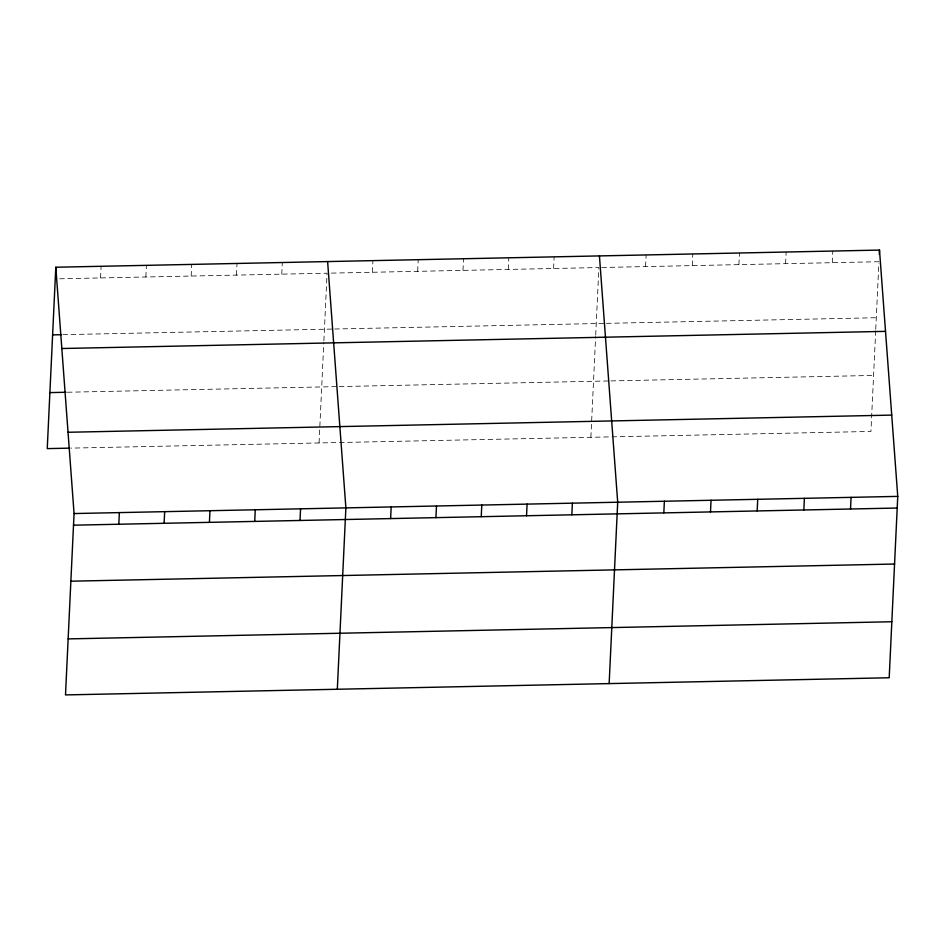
<?xml version="1.0" encoding="UTF-8"?>
<svg xmlns="http://www.w3.org/2000/svg" width="945" height="945" viewBox="0 0 945 945"><rect width="100%" height="100%" fill="white"/><g stroke="black" fill="none" stroke-linecap="round" stroke-linejoin="round"><path stroke-width="0.71" stroke-dasharray="4.72 3.54" d="M100.56 277.936L101.103 266.289M145.861 276.991L146.404 265.344M191.162 276.046L191.717 264.399M236.463 275.101L237.018 263.466M281.775 274.156L282.319 262.521M319.067 442.957L323.816 342.208M323.887 340.767L327.076 273.211L59.641 278.787M372.377 272.266L372.921 260.631M417.678 271.321L418.233 259.686M462.979 270.376L463.534 258.741M508.28 269.443L508.835 257.796M553.593 268.498L554.136 256.851M590.885 437.287L595.633 336.55M595.704 335.109L598.894 267.553L331.459 273.117M645.565 266.584L646.12 254.937M692.248 265.604L692.791 253.969M738.919 264.635L739.462 253M785.59 263.667L786.145 252.02M832.273 262.686L832.817 251.051M875.696 330.715L870.936 431.452L70.627 448.131M875.755 329.273L878.874 263.194M601.811 267.494L878.944 261.718M62.843 334.672L333.195 329.049M334.66 329.014L605.001 323.379M606.454 323.355L876.298 317.733M67.426 392.234L337.79 386.599M339.243 386.576L609.572 380.941M611.025 380.906L873.582 375.437"/><path stroke-width="1.42" d="M55.802 267.234L74.064 513.548L65.5 694.918L889.198 677.766L897.75 496.385L879.5 250.082L55.802 267.234L47.25 448.615L69.174 448.154M118.81 524.239L119.365 512.603M164.111 523.294L164.666 511.658M209.424 522.349L209.967 510.713M254.725 521.404L255.268 509.768M300.026 520.471L300.569 508.823M337.318 689.259L345.882 507.878L327.62 261.576M390.628 518.581L391.183 506.933M435.928 517.636L436.484 506M481.241 516.691L481.785 505.055M526.542 515.746L527.086 504.11M571.843 514.801L572.386 503.165M609.147 683.601L617.699 502.22L599.437 255.906M663.827 512.887L664.37 501.252M710.498 511.918L711.042 500.271M757.169 510.938L757.725 499.303M803.852 509.969L804.396 498.334M850.524 509.001L851.079 497.353M879.287 254.441L879.5 250.082M52.613 334.884L61.378 334.707M61.827 348.516L885.524 331.364M49.896 392.6L65.961 392.269M68.04 432.267L891.726 415.103M74.064 513.548L897.75 496.385M73.509 525.184L897.207 508.032M70.863 581.199L894.561 564.035M68.146 638.903L891.844 621.751"/></g></svg>
